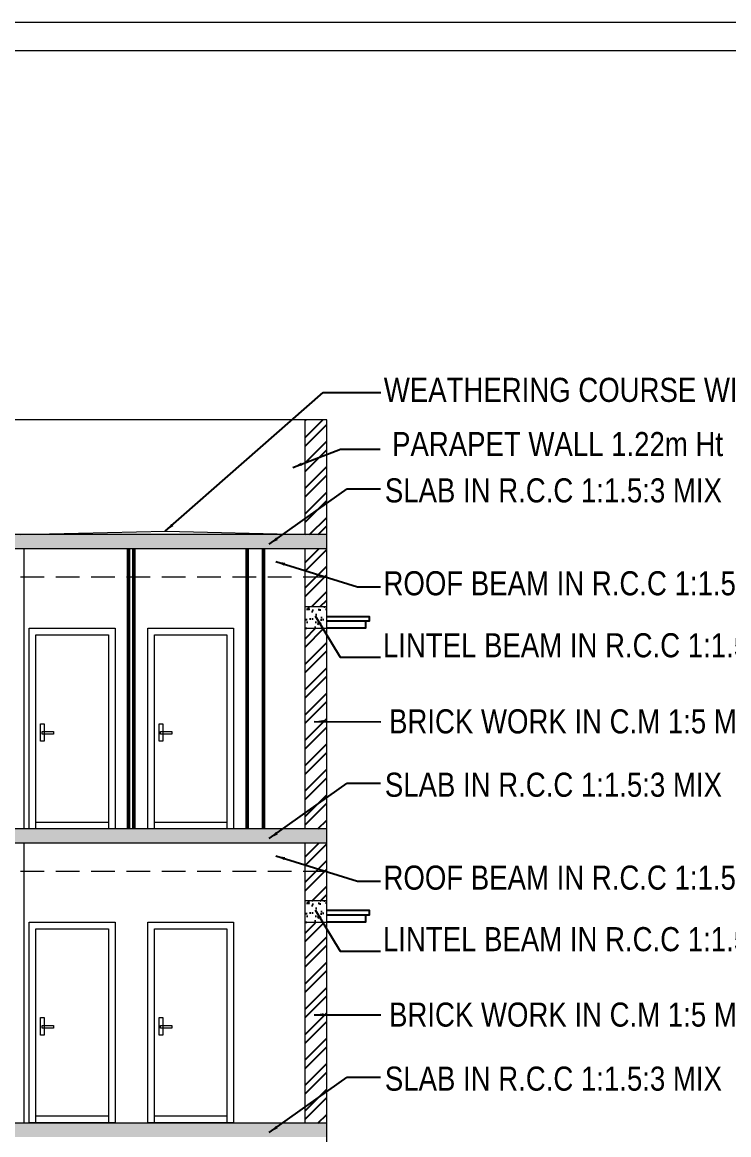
# Model space of a CAD drawing. Header units: metres. Extents: x 826 to 1433, y -826 to -586.
# Drawn here: x 1275.29 to 1282.79, y -776.62 to -764.81 of the extents above; entities that cross this region are included whole.
import ezdxf

# ---------------------------------------------------------------- set-up
doc = ezdxf.new("R2010")
doc.units = ezdxf.units.M
doc.linetypes.add('HIDDEN', pattern=[0.375, 0.25, -0.125])
doc.layers.add('_0', color=7, linetype='Continuous', lineweight=5)
doc.layers.add('FLOOR04', color=7, linetype='Continuous', lineweight=50)
doc.styles.add('STYLE1', font='swissck.ttf', dxfattribs={"height": 0.3})
doc.dimstyles.new('STY', dxfattribs={"dimscale": 0, "dimtxt": 0.3, "dimasz": 0.1, "dimexe": 0.15, "dimexo": 0.6, "dimgap": 0.1, "dimtad": 0, "dimzin": 0, "dimdsep": 46, "dimtxsty": 'STYLE1', "dimblk": 'ARCHTICK', "dimcen": 0.09375, "dimdle": 0.1, "dimadec": 0, "dimazin": 0, "dimtfac": 1, "dimtofl": 0, "dimtmove": 2, "dimatfit": 3, "dimfxl": 0, "dimtolj": 1, "dimtzin": 0, "dimarcsym": 0})

# ---------------------------------------------------------------- blocks, each defined once
blk = doc.blocks.new('_ArchTick')
at = {"color": 0, "lineweight": 0, "const_width": 0.15}
blk.add_lwpolyline([(-0.5, -0.5), (0.5, 0.5)], dxfattribs=at)

msp = doc.modelspace()

# ---------------------------------------------------------------- hatches: boundary and pattern name
h = msp.add_hatch()
h.set_pattern_fill('ANSI32', scale=0.02)
h.set_pattern_definition([(45, (3.25299, 0), (-0.134703842, 0.134703842), []), (45, (3.3428, 0), (-0.134703842, 0.134703842), [])])
h.paths.add_polyline_path([(1278.52692, -769.03181), (1278.29692, -769.03181), (1278.29692, -770.25181), (1278.52692, -770.25181)])
h = msp.add_hatch()
h.set_pattern_fill('AR-CONC', scale=0.001)
h.set_pattern_definition([(50, (2e-13, 9.36475), (0.182184669, -0.015939086), [0.01905, -0.20955]), (355, (2e-13, 9.36475), (-0.035243421, 0.191056845), [0.01524, -0.167640584]), (100.451445, (0.01518, 9.36342), (0.146941247, 0.175117752), [0.016190009, -0.178090245]), (46.1842, (2e-13, 9.41555), (0.27107904, -0.042042328), [0.028575, -0.314325]), (96.635558, (0.0226, 9.41205), (0.237404134, 0.247426125), [0.024285023, -0.26713561]), (351.184151, (2e-13, 9.41555), (0.237404134, 0.247426125), [0.022859967, -0.25145973]), (21, (0.0254, 9.40285), (0.151614391, -0.102265198), [0.01905, -0.20955]), (326, (0.0254, 9.40285), (0.061802028, 0.184187966), [0.01524, -0.16764]), (71.451445, (0.03803, 9.39433), (0.21341642, 0.081922769), [0.016190009, -0.178089938]), (37.5, (2e-13, 9.36475), (0.0030886033, 0.084555039), [0, -0.165608, 0, -0.17018, 0, -0.168275]), (7.5, (2e-13, 9.36475), (0.0668196625, 0.100180575), [0, -0.097028, 0, -0.161798, 0, -0.064135]), (327.5, (-0.05664, 9.36475), (0.1355905952, -0.005728744), [0, -0.0635, 0, -0.19812, 0, -0.26289]), (317.5, (-0.08204, 9.36475), (0.148129181, 0.025426491), [0, -0.08255, 0, -0.131572, 0, -0.18669])])
h.paths.add_polyline_path([(1273.54393, -770.25181), (1268.18692, -770.25181), (1268.18692, -770.40181), (1273.54393, -770.40181)])
h.paths.add_polyline_path([(1278.52692, -770.25181), (1275.04393, -770.25181), (1275.04393, -770.40181), (1278.52692, -770.40181)])
h = msp.add_hatch()
h.set_pattern_fill('ANSI32', scale=0.02)
h.paths.add_polyline_path([(1278.52692, -770.4018), (1278.29692, -770.4018), (1278.29692, -770.7018), (1278.52692, -770.7018)])
h.paths.add_polyline_path([(1278.52692, -770.7018), (1278.29692, -770.7018), (1278.29692, -771.01658), (1278.52692, -771.01658)])
h.paths.add_polyline_path([(1278.52692, -771.24658), (1278.29692, -771.24658), (1278.29692, -773.37658), (1278.52692, -773.37658)])
h = msp.add_hatch()
h.set_pattern_fill('AR-CONC', scale=0.001)
h.set_pattern_definition([(50, (3.25299, 9.35999), (0.182184669, -0.015939086), [0.01905, -0.20955]), (355, (3.25299, 9.35999), (-0.035243421, 0.191056845), [0.01524, -0.167640584]), (100.451445, (3.26817, 9.35866), (0.146941247, 0.175117752), [0.016190009, -0.178090245]), (46.1842, (3.25299, 9.41079), (0.27107904, -0.042042328), [0.028575, -0.314325]), (96.635558, (3.27558, 9.40728), (0.237404134, 0.247426125), [0.024285023, -0.26713561]), (351.184151, (3.253, 9.4108), (0.237404134, 0.247426125), [0.022859967, -0.25145973]), (21, (3.27839, 9.39809), (0.151614391, -0.102265198), [0.01905, -0.20955]), (326, (3.27839, 9.39809), (0.061802028, 0.184187966), [0.01524, -0.16764]), (71.451445, (3.29102, 9.38957), (0.21341642, 0.081922769), [0.016190009, -0.178089938]), (37.5, (3.25299, 9.35999), (0.0030886033, 0.084555039), [0, -0.165608, 0, -0.17018, 0, -0.168275]), (7.5, (3.25299, 9.35999), (0.0668196625, 0.100180575), [0, -0.097028, 0, -0.161798, 0, -0.064135]), (327.5, (3.196346, 9.35999), (0.1355905952, -0.005728744), [0, -0.0635, 0, -0.19812, 0, -0.26289]), (317.5, (3.17095, 9.35999), (0.148129181, 0.025426491), [0, -0.08255, 0, -0.131572, 0, -0.18669])])
h.paths.add_polyline_path([(1278.52692, -771.01658), (1278.29692, -771.01658), (1278.29692, -771.24658), (1278.52692, -771.24658)])
h = msp.add_hatch()
h.set_pattern_fill('AR-CONC', scale=0.001)
h.set_pattern_definition([(50, (5e-13, 6.23999), (0.182184669, -0.015939086), [0.01905, -0.20955]), (355, (5e-13, 6.23999), (-0.035243421, 0.191056845), [0.01524, -0.167640584]), (100.451445, (0.01518, 6.23866), (0.146941247, 0.175117752), [0.016190009, -0.178090245]), (46.1842, (5e-13, 6.29079), (0.27107904, -0.042042328), [0.028575, -0.314325]), (96.635558, (0.0226, 6.28728), (0.237404134, 0.247426125), [0.024285023, -0.26713561]), (351.184151, (5e-13, 6.2908), (0.237404134, 0.247426125), [0.022859967, -0.25145973]), (21, (0.0254, 6.27809), (0.151614391, -0.102265198), [0.01905, -0.20955]), (326, (0.0254, 6.27809), (0.061802028, 0.184187966), [0.01524, -0.16764]), (71.451445, (0.03803, 6.26957), (0.21341642, 0.081922769), [0.016190009, -0.178089938]), (37.5, (5e-13, 6.23999), (0.0030886033, 0.084555039), [0, -0.165608, 0, -0.17018, 0, -0.168275]), (7.5, (5e-13, 6.23999), (0.0668196625, 0.100180575), [0, -0.097028, 0, -0.161798, 0, -0.064135]), (327.5, (-0.05664, 6.23999), (0.1355905952, -0.005728744), [0, -0.0635, 0, -0.19812, 0, -0.26289]), (317.5, (-0.08204, 6.23999), (0.148129181, 0.025426491), [0, -0.08255, 0, -0.131572, 0, -0.18669])])
h.paths.add_polyline_path([(1273.54393, -773.37658), (1268.18692, -773.37658), (1268.18692, -773.52658), (1273.54393, -773.52658)])
h.paths.add_polyline_path([(1278.52692, -773.37658), (1275.04393, -773.37658), (1275.04393, -773.52658), (1278.52692, -773.52658)])
h = msp.add_hatch()
h.set_pattern_fill('ANSI32', scale=0.02)
h.set_pattern_definition([(45, (0, -3.12476), (-0.134703842, 0.134703842), []), (45, (0.0898, -3.12476), (-0.134703842, 0.134703842), [])])
h.paths.add_polyline_path([(1278.52692, -773.52656), (1278.29692, -773.52656), (1278.29692, -773.82656), (1278.52692, -773.82656)])
h.paths.add_polyline_path([(1278.52692, -773.82656), (1278.29692, -773.82656), (1278.29692, -774.14134), (1278.52692, -774.14134)])
h.paths.add_polyline_path([(1278.52692, -774.37134), (1278.29692, -774.37134), (1278.29692, -776.50134), (1278.52692, -776.50134)])
h = msp.add_hatch()
h.set_pattern_fill('AR-CONC', scale=0.001)
h.set_pattern_definition([(50, (3.25299, 6.24), (0.182184669, -0.015939086), [0.01905, -0.20955]), (355, (3.25299, 6.24), (-0.035243421, 0.191056845), [0.01524, -0.167640584]), (100.451445, (3.26817, 6.23867), (0.146941247, 0.175117752), [0.016190009, -0.178090245]), (46.1842, (3.25299, 6.2908), (0.27107904, -0.042042328), [0.028575, -0.314325]), (96.635558, (3.27558, 6.2873), (0.237404134, 0.247426125), [0.024285023, -0.26713561]), (351.184151, (3.253, 6.2908), (0.237404134, 0.247426125), [0.022859967, -0.25145973]), (21, (3.27839, 6.2781), (0.151614391, -0.102265198), [0.01905, -0.20955]), (326, (3.27839, 6.2781), (0.061802028, 0.184187966), [0.01524, -0.16764]), (71.451445, (3.29102, 6.26958), (0.21341642, 0.081922769), [0.016190009, -0.178089938]), (37.5, (3.25299, 6.24), (0.0030886033, 0.084555039), [0, -0.165608, 0, -0.17018, 0, -0.168275]), (7.5, (3.25299, 6.24), (0.0668196625, 0.100180575), [0, -0.097028, 0, -0.161798, 0, -0.064135]), (327.5, (3.196346, 6.24), (0.1355905952, -0.005728744), [0, -0.0635, 0, -0.19812, 0, -0.26289]), (317.5, (3.17095, 6.24), (0.148129181, 0.025426491), [0, -0.08255, 0, -0.131572, 0, -0.18669])])
h.paths.add_polyline_path([(1278.52692, -774.13656), (1278.29692, -774.13656), (1278.29692, -774.36656), (1278.52692, -774.36656)])
h = msp.add_hatch()
h.set_pattern_fill('AR-CONC', scale=0.001)
h.set_pattern_definition([(50, (5e-13, 3.12), (0.182184669, -0.015939086), [0.01905, -0.20955]), (355, (5e-13, 3.12), (-0.035243421, 0.191056845), [0.01524, -0.167640584]), (100.451445, (0.01518, 3.11867), (0.146941247, 0.175117752), [0.016190009, -0.178090245]), (46.1842, (5e-13, 3.1708), (0.27107904, -0.042042328), [0.028575, -0.314325]), (96.635558, (0.0226, 3.1673), (0.237404134, 0.247426125), [0.024285023, -0.26713561]), (351.184151, (5e-13, 3.1708), (0.237404134, 0.247426125), [0.022859967, -0.25145973]), (21, (0.0254, 3.1581), (0.151614391, -0.102265198), [0.01905, -0.20955]), (326, (0.0254, 3.1581), (0.061802028, 0.184187966), [0.01524, -0.16764]), (71.451445, (0.03803, 3.14958), (0.21341642, 0.081922769), [0.016190009, -0.178089938]), (37.5, (5e-13, 3.12), (0.0030886033, 0.084555039), [0, -0.165608, 0, -0.17018, 0, -0.168275]), (7.5, (5e-13, 3.12), (0.0668196625, 0.100180575), [0, -0.097028, 0, -0.161798, 0, -0.064135]), (327.5, (-0.05664, 3.12), (0.1355905952, -0.005728744), [0, -0.0635, 0, -0.19812, 0, -0.26289]), (317.5, (-0.08204, 3.12), (0.148129181, 0.025426491), [0, -0.08255, 0, -0.131572, 0, -0.18669])])
h.paths.add_polyline_path([(1273.54393, -776.49656), (1268.18692, -776.49656), (1268.18692, -776.64656), (1273.54393, -776.64656)])
h.paths.add_polyline_path([(1278.52692, -776.49656), (1275.04393, -776.49656), (1275.04393, -776.64656), (1278.52692, -776.64656)])

# ---------------------------------------------------------------- linework, layer by layer
at = {"color": 7, "linetype": 'HIDDEN', "lineweight": 20}
for p, q in [((1278.52692, -770.7018), (1268.18692, -770.7018)), ((1278.52692, -773.82656), (1268.18692, -773.82656))]:
    msp.add_line(p, q, dxfattribs=at)
at = {"color": 7}
for points in [[(1278.52692, -771.12002), (1278.97689, -771.12002), (1278.97689, -771.17038), (1278.52692, -771.17038)], [(1278.93978, -771.17038), (1278.93978, -771.24658), (1278.52692, -771.24658)], [(1278.52692, -774.24001), (1278.97689, -774.24001), (1278.97689, -774.29036), (1278.52692, -774.29036)], [(1278.93978, -774.29036), (1278.93978, -774.36656), (1278.52692, -774.36656)]]:
    msp.add_lwpolyline(points, dxfattribs=at)
at = {"layer": '_0', "color": 7, "ltscale": 3}
for p, q in [((1278.52692, -769.03181), (1273.54393, -769.03181)), ((1278.29692, -770.25181), (1278.29692, -769.03181)), ((1278.52692, -782.88656), (1278.52692, -769.03181)), ((1278.52692, -770.25181), (1275.04393, -770.25181)), ((1278.52692, -770.4018), (1275.04393, -770.4018)), ((1275.31386, -773.37658), (1275.31386, -770.4018)), ((1278.29692, -773.37658), (1278.29692, -770.4018)), ((1278.29692, -771.01658), (1278.52692, -771.01658)), ((1278.29692, -771.24658), (1278.52692, -771.24658)), ((1275.43892, -773.37658), (1275.43892, -771.31658)), ((1275.43892, -771.31658), (1276.20892, -771.31658)), ((1276.20892, -771.31658), (1276.20892, -773.37658)), ((1276.69692, -773.37658), (1276.69692, -771.31658)), ((1276.69692, -771.31658), (1277.46692, -771.31658)), ((1277.46692, -771.31658), (1277.46692, -773.37658)), ((1278.52692, -773.37658), (1275.04393, -773.37658)), ((1276.20892, -773.30658), (1275.43892, -773.30658)), ((1277.46692, -773.30658), (1276.69692, -773.30658)), ((1278.52692, -773.52656), (1275.04393, -773.52656)), ((1275.31386, -776.49656), (1275.31386, -773.52656)), ((1278.29692, -776.49656), (1278.29692, -773.52656)), ((1278.29692, -774.13656), (1278.52692, -774.13656)), ((1275.43892, -776.49656), (1275.43892, -774.43656)), ((1275.43892, -774.43656), (1276.20892, -774.43656)), ((1276.20892, -774.43656), (1276.20892, -776.49656)), ((1276.69692, -776.49656), (1276.69692, -774.43656)), ((1276.69692, -774.43656), (1277.46692, -774.43656)), ((1277.46692, -774.43656), (1277.46692, -776.49656)), ((1278.29692, -774.36656), (1278.52692, -774.36656)), ((1276.20892, -776.42656), (1275.43892, -776.42656)), ((1277.46692, -776.42656), (1276.69692, -776.42656)), ((1275.04393, -776.49656), (1278.52692, -776.49656))]:
    msp.add_line(p, q, dxfattribs=at)
for points in [[(1244.98607, -764.81279), (1348.91738, -764.81279), (1348.91738, -825.60053), (1244.98607, -825.60053)], [(1245.28607, -765.11279), (1348.61738, -765.11279), (1348.61738, -825.30053), (1245.28607, -825.30053)], [(1276.27892, -773.37658), (1275.36892, -773.37658), (1275.36892, -771.24658), (1276.27892, -771.24658)], [(1277.53692, -773.37658), (1276.62692, -773.37658), (1276.62692, -771.24658), (1277.53692, -771.24658)], [(1275.48842, -772.25883), (1275.52788, -772.25883), (1275.52788, -772.44553), (1275.48842, -772.44553)], [(1275.50463, -772.34165), (1275.62571, -772.34165), (1275.62571, -772.37158), (1275.50463, -772.37158)], [(1276.74642, -772.25883), (1276.78588, -772.25883), (1276.78588, -772.44553), (1276.74642, -772.44553)], [(1276.76263, -772.34165), (1276.88371, -772.34165), (1276.88371, -772.37158), (1276.76263, -772.37158)], [(1276.27892, -776.49656), (1275.36892, -776.49656), (1275.36892, -774.36656), (1276.27892, -774.36656)], [(1277.53692, -776.49656), (1276.62692, -776.49656), (1276.62692, -774.36656), (1277.53692, -774.36656)], [(1275.48842, -775.37881), (1275.52788, -775.37881), (1275.52788, -775.56551), (1275.48842, -775.56551)], [(1276.74642, -775.37881), (1276.78588, -775.37881), (1276.78588, -775.56551), (1276.74642, -775.56551)], [(1275.50463, -775.46164), (1275.62571, -775.46164), (1275.62571, -775.49156), (1275.50463, -775.49156)], [(1276.76263, -775.46164), (1276.88371, -775.46164), (1276.88371, -775.49156), (1276.76263, -775.49156)]]:
    msp.add_lwpolyline(points, close=True, dxfattribs=at)
msp.add_lwpolyline([(1275.27393, -770.25181), (1276.81496, -770.21565), (1278.29692, -770.25181)], dxfattribs=at)
at = {"layer": 'FLOOR04', "color": 7}
for p, q in [((1276.42357, -773.3766), (1276.42357, -770.40669)), ((1276.47864, -773.3766), (1276.47864, -770.40669)), ((1277.68337, -773.3766), (1277.68337, -770.40669)), ((1277.85685, -773.3766), (1277.85685, -770.40669))]:
    msp.add_line(p, q, dxfattribs=at)

# ---------------------------------------------------------------- texts
at = {"color": 7, "lineweight": 15, "char_height": 0.2555556, "width": 7.3304692, "style": 'STYLE1'}
for s, insert, attachment_point in [('WEATHERING COURSE WITH TILES', (1279.1326, -768.84657), 7), ('\\A1;PARAPET WALL 1.22m Ht', (1279.22025, -769.42129), 7), ('\\A1;SLAB IN R.C.C 1:1.5:3 MIX', (1279.14354, -769.91343), 7), ('\\A1;ROOF BEAM IN R.C.C 1:1.5:3 MIX', (1279.12921, -770.89963), 7), ('\\A1;LINTEL BEAM IN R.C.C 1:1.5:3 MIX', (1279.12306, -771.55769), 7), ('\\A1;BRICK WORK IN C.M 1:5 MIX', (1279.18831, -772.10636), 1), ('\\A1;SLAB IN R.C.C 1:1.5:3 MIX', (1279.14354, -773.03819), 7), ('\\A1;ROOF BEAM IN R.C.C 1:1.5:3 MIX', (1279.12921, -774.02439), 7), ('\\A1;LINTEL BEAM IN R.C.C 1:1.5:3 MIX', (1279.12306, -774.67767), 7), ('\\A1;BRICK WORK IN C.M 1:5 MIX', (1279.18831, -775.2191), 1), ('\\A1;SLAB IN R.C.C 1:1.5:3 MIX', (1279.14354, -776.15819), 7)]:
    msp.add_mtext(s, dxfattribs=dict(at, insert=insert, attachment_point=attachment_point))

# ---------------------------------------------------------------- leaders
at = {"color": 7, "lineweight": 15}
for points in [[(1276.81176, -770.21557), (1278.48981, -768.74435), (1279.10223, -768.74435)], [(1278.16798, -769.53843), (1278.67141, -769.34397), (1279.0948, -769.344)], [(1277.91599, -770.35377), (1278.7437, -769.76682), (1279.09742, -769.76682)], [(1277.98456, -770.53704), (1278.85268, -770.80664), (1279.09742, -770.80664)], [(1278.40311, -771.11435), (1278.66992, -771.55289), (1279.09742, -771.55289)], [(1278.39324, -772.23641), (1279.10223, -772.23775), (1279.10223, -772.23796)], [(1277.91599, -773.47853), (1278.7437, -772.89159), (1279.09742, -772.89159)], [(1277.98456, -773.6618), (1278.85268, -773.9314), (1279.09742, -773.9314)], [(1278.40311, -774.23434), (1278.66992, -774.67288), (1279.09742, -774.67288)], [(1278.39324, -775.34914), (1279.10223, -775.35049), (1279.10223, -775.35069)], [(1277.91599, -776.59853), (1278.7437, -776.01159), (1279.09742, -776.01159)]]:
    msp.add_leader(points, dimstyle='STY', override={"dimscale": 1}, dxfattribs=at)

doc.saveas('drawing.dxf')
